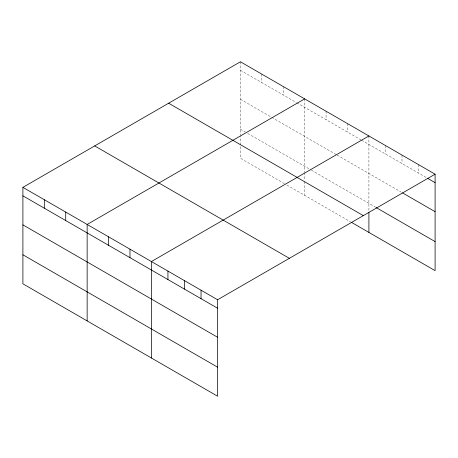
<?xml version="1.0" encoding="UTF-8"?>
<svg xmlns="http://www.w3.org/2000/svg" width="458" height="458" viewBox="0 0 458 458"><rect width="100%" height="100%" fill="white"/><g stroke="black" fill="none" stroke-linecap="round" stroke-linejoin="round"><path stroke-width="0.34" stroke-dasharray="2.29 1.72" d="M240.41 70.251L296.091 102.397M296.704 102.752L360.95 139.845M361.562 140.194L427.131 178.053M240.41 99.283L336.475 154.747M337.088 155.102L401.391 192.223M240.41 129.202L245.305 132.024M247.755 133.438L310.776 169.826M311.388 170.181L375.646 207.279M284.47 183.669L240.41 158.239L240.41 136.112M286.914 185.084L350.547 221.821M418.549 164.628L418.549 173.095M402.004 155.073L402.004 163.546M385.453 145.524L385.453 153.991M368.908 135.969L368.908 210.989M347.49 123.603L347.49 132.07M326.073 111.237L326.073 119.71M304.662 98.876L304.662 171.824M304.662 172.517L304.662 180.12M304.662 181.5L304.662 195.331M283.244 86.51L283.244 94.978M261.827 74.144L261.827 82.612M240.41 61.784L240.41 135.425"/><path stroke-width="0.69" d="M22.9 187.362L217.59 299.761L217.59 396.216L22.9 283.817L22.9 187.362L240.41 61.784L435.1 174.183L435.1 270.638L351.773 222.531M304.662 98.876L87.146 224.454L87.146 320.909M368.908 135.969L151.392 261.547L151.392 358.001M217.59 299.761L435.1 174.183M427.743 178.408L435.1 182.65M402.616 192.933L435.1 211.688M376.258 207.634L435.1 241.601M168.636 103.222L363.32 215.626M94.68 145.919L289.364 258.323M22.9 195.829L217.59 308.234M22.9 224.867L217.59 337.265M22.9 254.78L217.59 367.184M368.908 212.375L368.908 232.424M201.039 290.212L201.039 298.679M184.488 280.657L184.488 289.124M167.943 271.102L167.943 279.569M129.98 249.181L129.98 257.654M108.563 236.82L108.563 245.288M65.729 212.088L65.729 220.561M44.317 199.728L44.317 208.195"/></g></svg>
